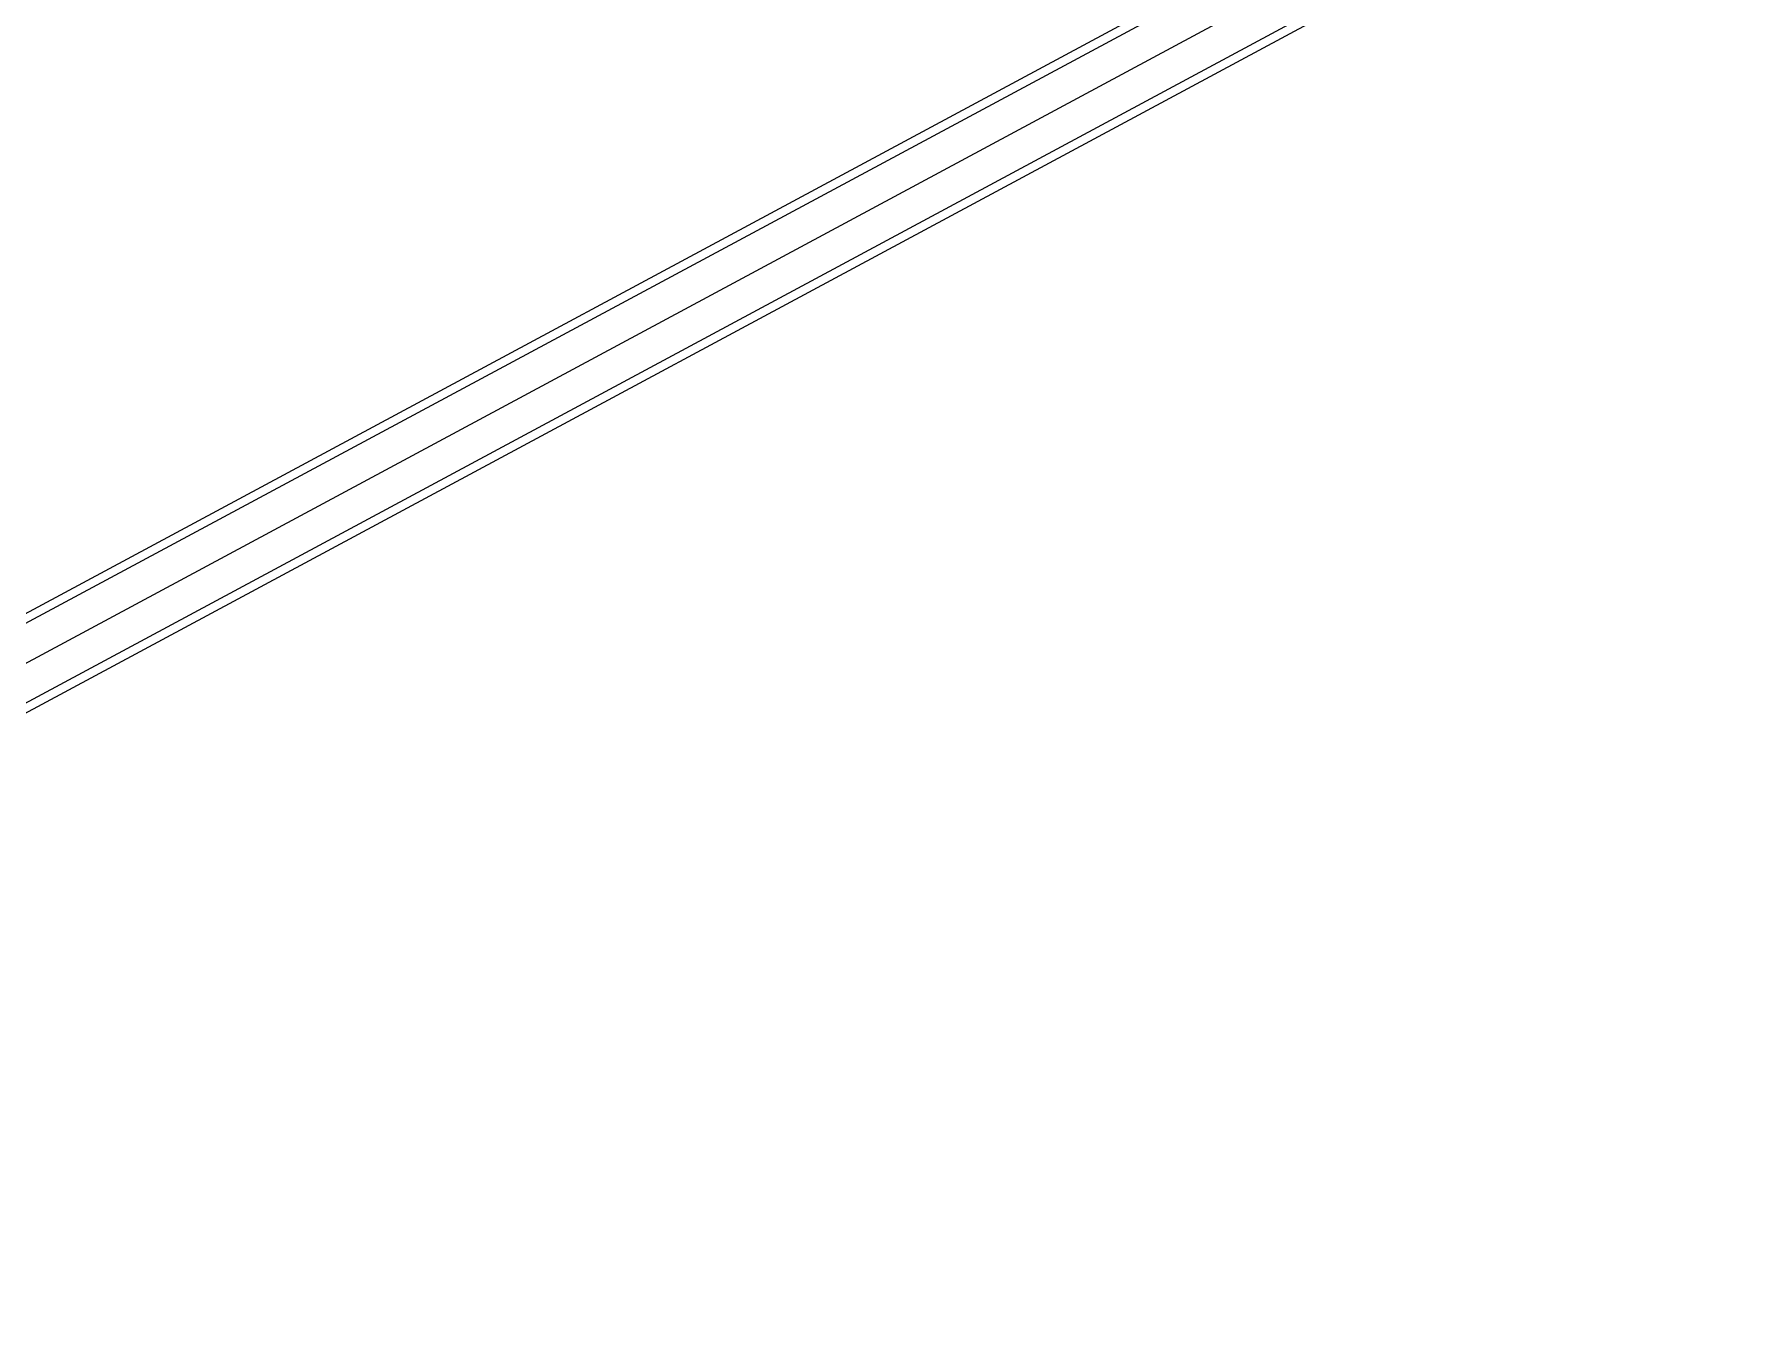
# Model space of a CAD drawing. Header units: millimetres. Extents: x -6949 to 83354, y -55091 to 16861.
# Drawn here: x 16761 to 18750, y 8061 to 9548 of the extents above; entities that cross this region are included whole.
import ezdxf

# ---------------------------------------------------------------- set-up
doc = ezdxf.new("R2010")
doc.units = ezdxf.units.MM
doc.layers.add('A-DETL', color=7, linetype='Continuous', lineweight=18, true_color=0x00a600)
doc.layers.add('S-BEAM', color=7, linetype='Continuous', lineweight=18)

msp = doc.modelspace()

# ---------------------------------------------------------------- linework, layer by layer
at = {"layer": 'A-DETL'}
msp.add_line((15000, 7875), (18750, 9890), dxfattribs=at)
at = {"layer": 'S-BEAM'}
for p, q in [((21739.3, 11553.9), (15768.5, 8345.6)), ((21744, 11545.1), (15773.2, 8336.8)), ((15811.8, 8264.9), (21782.6, 11473.2)), ((15816.6, 8256.1), (21787.4, 11464.4))]:
    msp.add_line(p, q, dxfattribs=at)

doc.saveas('drawing.dxf')
